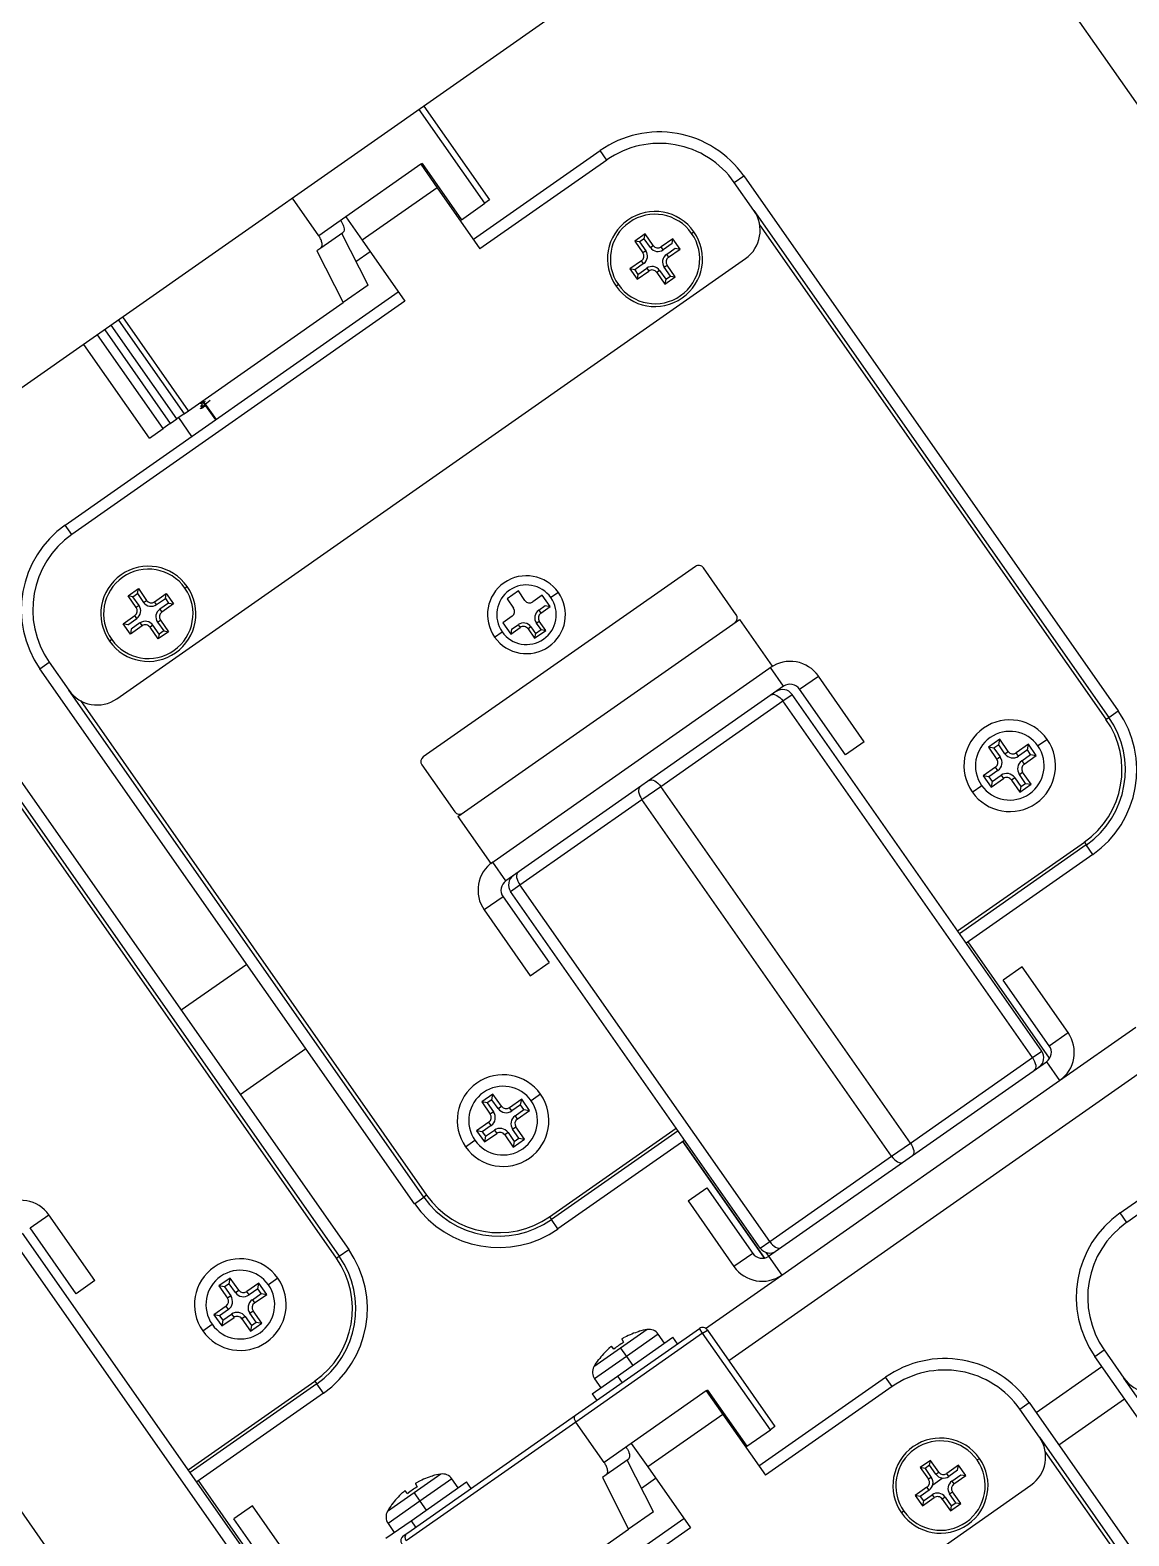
# Model space of a CAD drawing. Header units: millimetres. Extents: x 152904052 to 153933663, y 538271515 to 539240469.
# Drawn here: x 153334063 to 153334158.9, y 538933647.1 to 538933778.6 of the extents above; entities that cross this region are included whole.
import ezdxf

# ---------------------------------------------------------------- set-up
doc = ezdxf.new("R2010")
doc.units = ezdxf.units.MM
doc.layers.add('POWR', color=5, linetype='Continuous')

msp = doc.modelspace()

# ---------------------------------------------------------------- linework, layer by layer
at = {"layer": 'POWR', "color": 7}
for p, q in [((153334308.92, 538933558.87), (153334122.28, 538933825.42)), ((153334139.2, 538933801.26), (153333827.47, 538933582.98)), ((153334097.32, 538933771.93), (153334103.06, 538933763.74)), ((153334102.65, 538933763.45), (153334096.91, 538933771.64)), ((153334101.65, 538933760.31), (153334112.71, 538933768.05)), ((153334113.28, 538933767.23), (153334112.71, 538933768.05)), ((153334097.06, 538933766.86), (153334090.51, 538933762.27)), ((153334097.16, 538933766.93), (153334097.06, 538933766.86)), ((153334097.06, 538933766.86), (153334098.49, 538933764.81)), ((153334097.16, 538933766.93), (153334100.6, 538933762.02)), ((153334097.33, 538933766.69), (153334097.23, 538933766.62)), ((153334097.39, 538933766.6), (153334097.33, 538933766.48)), ((153334113.28, 538933767.23), (153334102.22, 538933759.49)), ((153334124.42, 538933765.27), (153334125.24, 538933765.84)), ((153334126.14, 538933762.81), (153334124.42, 538933765.27)), ((153334125.24, 538933765.84), (153334157.93, 538933719.15)), ((153334088.15, 538933760.62), (153334085.85, 538933763.9)), ((153334098.49, 538933764.81), (153334091.94, 538933760.23)), ((153334098.49, 538933764.81), (153334102.22, 538933759.49)), ((153334100.6, 538933762.02), (153334102.65, 538933763.45)), ((153334103.06, 538933763.74), (153334102.65, 538933763.45)), ((153334126.14, 538933762.81), (153334157.11, 538933718.58)), ((153334090.51, 538933762.27), (153334088.15, 538933760.62)), ((153334090.51, 538933762.27), (153334091.94, 538933760.23)), ((153334100.6, 538933762.02), (153334100.5, 538933761.95)), ((153334156.87, 538933718.41), (153334126.65, 538933761.57)), ((153334090.24, 538933760.87), (153334088.33, 538933759.53)), ((153334092.45, 538933756.31), (153334090.16, 538933760.81)), ((153334091.94, 538933760.23), (153334095.67, 538933754.9)), ((153334116.63, 538933760.79), (153334115.73, 538933760.16)), ((153334115.73, 538933760.16), (153334116.45, 538933759.14)), ((153334116.16, 538933760.08), (153334115.73, 538933760.16)), ((153334116.56, 538933760.36), (153334116.16, 538933760.08)), ((153334116.16, 538933760.08), (153334116.7, 538933759.31)), ((153334116.56, 538933760.36), (153334116.63, 538933760.79)), ((153334117.1, 538933759.59), (153334116.56, 538933760.36)), ((153334117.35, 538933759.77), (153334116.63, 538933760.79)), ((153334119.07, 538933760.36), (153334118.04, 538933759.64)), ((153334118.99, 538933759.93), (153334118.22, 538933759.39)), ((153334118.99, 538933759.93), (153334119.07, 538933760.36)), ((153334119.7, 538933759.46), (153334119.07, 538933760.36)), ((153334120.69, 538933760.83), (153334120.9, 538933760.97)), ((153334070.52, 538933720.2), (153334125.4, 538933758.63)), ((153334088.33, 538933759.53), (153334087.99, 538933759.29)), ((153334087.99, 538933759.29), (153334090.28, 538933754.79)), ((153334091.39, 538933758.38), (153334092.63, 538933759.24)), ((153334116.7, 538933759.31), (153334116.45, 538933759.14)), ((153334117.1, 538933759.59), (153334117.35, 538933759.77)), ((153334118.22, 538933759.39), (153334118.04, 538933759.64)), ((153334118.5, 538933758.99), (153334119.27, 538933759.54)), ((153334118.5, 538933758.99), (153334118.67, 538933758.74)), ((153334118.67, 538933758.74), (153334119.7, 538933759.46)), ((153334119.27, 538933759.54), (153334119.7, 538933759.46)), ((153334116.32, 538933758.44), (153334115.3, 538933757.72)), ((153334115.3, 538933757.72), (153334115.93, 538933756.82)), ((153334115.73, 538933757.65), (153334115.3, 538933757.72)), ((153334116.5, 538933758.19), (153334115.73, 538933757.65)), ((153334115.73, 538933757.65), (153334116.01, 538933757.25)), ((153334115.93, 538933756.82), (153334116.95, 538933757.54)), ((153334116.01, 538933757.25), (153334115.93, 538933756.82)), ((153334116.01, 538933757.25), (153334116.78, 538933757.79)), ((153334116.5, 538933758.19), (153334116.32, 538933758.44)), ((153334116.78, 538933757.79), (153334116.95, 538933757.54)), ((153334117.9, 538933757.59), (153334117.65, 538933757.42)), ((153334117.65, 538933757.42), (153334118.37, 538933756.39)), ((153334117.9, 538933757.59), (153334118.44, 538933756.82)), ((153334118.3, 538933757.87), (153334118.55, 538933758.05)), ((153334118.84, 538933757.1), (153334118.3, 538933757.87)), ((153334119.27, 538933757.02), (153334118.55, 538933758.05)), ((153334092.45, 538933756.31), (153334090.28, 538933754.79)), ((153334114.3, 538933756.35), (153334114.1, 538933756.21)), ((153334118.37, 538933756.39), (153334119.27, 538933757.02)), ((153334118.44, 538933756.82), (153334118.37, 538933756.39)), ((153334118.44, 538933756.82), (153334118.84, 538933757.1)), ((153334118.84, 538933757.1), (153334119.27, 538933757.02)), ((153334066.01, 538933735.36), (153334095.09, 538933755.72)), ((153334095.67, 538933754.9), (153334066.59, 538933734.54)), ((153334076.78, 538933745.34), (153334090.28, 538933754.79)), ((153334076.78, 538933745.34), (153334071.04, 538933753.53)), ((153334074.57, 538933743.79), (153334068.83, 538933751.98)), ((153334069.46, 538933752.42), (153334075.19, 538933744.23)), ((153334069.46, 538933752.42), (153334075.19, 538933744.23)), ((153334075.77, 538933744.63), (153334070.03, 538933752.82)), ((153334070.66, 538933753.26), (153334076.39, 538933745.07)), ((153334070.66, 538933753.26), (153334076.39, 538933745.07)), ((153334073.37, 538933742.95), (153334067.63, 538933751.14)), ((153334077.73, 538933746), (153334077.92, 538933746)), ((153334077.97, 538933746.17), (153334079.12, 538933744.54)), ((153334078.02, 538933745.59), (153334078.24, 538933745.79)), ((153334078.04, 538933746.22), (153334079.19, 538933744.58)), ((153334075.19, 538933744.23), (153334074.57, 538933743.79)), ((153334075.19, 538933744.23), (153334075.77, 538933744.63)), ((153334075.19, 538933744.23), (153334075.19, 538933744.23)), ((153334076.39, 538933745.07), (153334075.77, 538933744.63)), ((153334077.07, 538933743.1), (153334075.93, 538933744.74)), ((153334076.39, 538933745.07), (153334076.78, 538933745.34)), ((153334076.39, 538933745.07), (153334076.39, 538933745.07)), ((153334073.37, 538933742.95), (153334074.57, 538933743.79)), ((153334066.59, 538933734.54), (153334066.01, 538933735.36)), ((153334121.03, 538933731.76), (153334097.27, 538933715.13)), ((153334124.59, 538933727.54), (153334121.72, 538933731.64)), ((153334071.5, 538933729.19), (153334072.4, 538933729.82)), ((153334072.32, 538933729.39), (153334072.4, 538933729.82)), ((153334072.4, 538933729.82), (153334073.11, 538933728.79)), ((153334076.46, 538933729.86), (153334076.66, 538933730)), ((153334105.57, 538933729.61), (153334104.58, 538933728.92)), ((153334106.14, 538933728.79), (153334105.57, 538933729.61)), ((153334071.92, 538933729.11), (153334071.5, 538933729.19)), ((153334072.21, 538933728.16), (153334071.5, 538933729.19)), ((153334071.92, 538933729.11), (153334072.32, 538933729.39)), ((153334072.46, 538933728.34), (153334071.92, 538933729.11)), ((153334072.46, 538933728.34), (153334072.21, 538933728.16)), ((153334072.32, 538933729.39), (153334072.86, 538933728.62)), ((153334072.86, 538933728.62), (153334073.11, 538933728.79)), ((153334073.81, 538933728.67), (153334074.83, 538933729.39)), ((153334073.99, 538933728.42), (153334073.81, 538933728.67)), ((153334073.99, 538933728.42), (153334074.76, 538933728.96)), ((153334075.04, 538933728.56), (153334074.26, 538933728.02)), ((153334075.46, 538933728.49), (153334074.44, 538933727.77)), ((153334074.76, 538933728.96), (153334074.83, 538933729.39)), ((153334074.76, 538933728.96), (153334075.04, 538933728.56)), ((153334074.83, 538933729.39), (153334075.46, 538933728.49)), ((153334075.04, 538933728.56), (153334075.46, 538933728.49)), ((153334104.58, 538933728.92), (153334105.16, 538933728.1)), ((153334107.66, 538933729.24), (153334106.84, 538933728.66)), ((153334107.35, 538933727.93), (153334107.92, 538933728.33)), ((153334108.34, 538933728.25), (153334107.66, 538933729.24)), ((153334107.92, 538933728.33), (153334108.34, 538933728.25)), ((153334109.07, 538933729.49), (153334108.41, 538933729.03)), ((153334071.07, 538933726.75), (153334072.09, 538933727.47)), ((153334071.49, 538933726.67), (153334072.27, 538933727.22)), ((153334072.27, 538933727.22), (153334072.09, 538933727.47)), ((153334074.07, 538933726.9), (153334074.32, 538933727.07)), ((153334074.26, 538933728.02), (153334074.44, 538933727.77)), ((153334074.32, 538933727.07), (153334075.03, 538933726.05)), ((153334100.3, 538933709.93), (153334124.88, 538933727.13)), ((153334105.04, 538933727.4), (153334104.22, 538933726.83)), ((153334107.15, 538933726.81), (153334107.4, 538933726.98)), ((153334107.35, 538933727.93), (153334107.53, 538933727.68)), ((153334107.98, 538933726.16), (153334107.4, 538933726.98)), ((153334107.53, 538933727.68), (153334108.34, 538933728.25)), ((153334124.88, 538933727.13), (153334127.74, 538933723.04)), ((153334071.7, 538933725.85), (153334071.07, 538933726.75)), ((153334071.49, 538933726.67), (153334071.07, 538933726.75)), ((153334072.72, 538933726.57), (153334071.7, 538933725.85)), ((153334071.77, 538933726.28), (153334071.7, 538933725.85)), ((153334072.54, 538933726.82), (153334071.77, 538933726.28)), ((153334072.54, 538933726.82), (153334072.72, 538933726.57)), ((153334073.67, 538933726.62), (153334073.42, 538933726.44)), ((153334074.13, 538933725.42), (153334073.42, 538933726.44)), ((153334074.21, 538933725.85), (153334073.67, 538933726.62)), ((153334074.07, 538933726.9), (153334074.61, 538933726.13)), ((153334075.03, 538933726.05), (153334074.13, 538933725.42)), ((153334074.21, 538933725.85), (153334074.13, 538933725.42)), ((153334074.61, 538933726.13), (153334074.21, 538933725.85)), ((153334074.61, 538933726.13), (153334075.03, 538933726.05)), ((153334103.5, 538933725.59), (153334104.15, 538933726.05)), ((153334104.22, 538933726.83), (153334104.9, 538933725.85)), ((153334104.9, 538933725.85), (153334105.72, 538933726.42)), ((153334104.98, 538933726.27), (153334104.9, 538933725.85)), ((153334104.98, 538933726.27), (153334105.55, 538933726.67)), ((153334105.55, 538933726.67), (153334105.72, 538933726.42)), ((153334106.67, 538933726.47), (153334106.42, 538933726.3)), ((153334106.42, 538933726.3), (153334106.99, 538933725.48)), ((153334106.67, 538933726.47), (153334107.07, 538933725.9)), ((153334106.99, 538933725.48), (153334107.98, 538933726.16)), ((153334107.07, 538933725.9), (153334106.99, 538933725.48)), ((153334107.07, 538933725.9), (153334107.55, 538933726.24)), ((153334107.55, 538933726.24), (153334107.15, 538933726.81)), ((153334107.55, 538933726.24), (153334107.98, 538933726.16)), ((153334070.07, 538933725.38), (153334069.87, 538933725.24)), ((153334063.8, 538933722.82), (153334064.62, 538933723.4)), ((153334064.62, 538933723.4), (153334066.34, 538933720.94)), ((153334103.17, 538933705.83), (153334127.74, 538933723.04)), ((153334096.5, 538933676.13), (153334063.8, 538933722.82)), ((153334128.73, 538933721.29), (153334127.58, 538933722.92)), ((153334130.12, 538933721.04), (153334131.76, 538933722.19)), ((153334135.77, 538933716.45), (153334131.76, 538933722.19)), ((153334097.32, 538933676.71), (153334066.34, 538933720.94)), ((153334128.73, 538933721.29), (153334104.48, 538933704.31)), ((153334128.65, 538933720.01), (153334129.47, 538933720.58)), ((153334151.26, 538933689.45), (153334129.47, 538933720.58)), ((153334134.14, 538933715.31), (153334130.12, 538933721.04)), ((153334067.34, 538933720.04), (153334097.56, 538933676.88)), ((153334118, 538933712.55), (153334128.65, 538933720.01)), ((153334150.44, 538933688.88), (153334128.65, 538933720.01)), ((153334157.11, 538933718.58), (153334157.93, 538933719.15)), ((153334058.07, 538933718.81), (153334090.76, 538933672.12)), ((153334156.87, 538933718.41), (153334157.11, 538933718.58)), ((153334147.59, 538933716.67), (153334146.6, 538933715.98)), ((153334147.5, 538933716.18), (153334147.59, 538933716.67)), ((153334148.33, 538933715.6), (153334147.59, 538933716.67)), ((153334151.75, 538933716.65), (153334150.93, 538933716.08)), ((153334058.97, 538933715.78), (153334089.94, 538933671.54)), ((153334135.77, 538933716.45), (153334134.14, 538933715.31)), ((153334146.6, 538933715.98), (153334147.35, 538933714.91)), ((153334147.09, 538933715.89), (153334146.6, 538933715.98)), ((153334147.5, 538933716.18), (153334147.09, 538933715.89)), ((153334147.09, 538933715.89), (153334147.64, 538933715.12)), ((153334148.05, 538933715.4), (153334147.5, 538933716.18)), ((153334148.05, 538933715.4), (153334148.33, 538933715.6)), ((153334150.09, 538933716.23), (153334149.03, 538933715.48)), ((153334149.23, 538933715.19), (153334149.03, 538933715.48)), ((153334150.01, 538933715.74), (153334149.23, 538933715.19)), ((153334149.52, 538933714.78), (153334150.29, 538933715.33)), ((153334149.72, 538933714.5), (153334150.78, 538933715.24)), ((153334150.01, 538933715.74), (153334150.09, 538933716.23)), ((153334150.29, 538933715.33), (153334150.01, 538933715.74)), ((153334150.78, 538933715.24), (153334150.09, 538933716.23)), ((153334150.29, 538933715.33), (153334150.78, 538933715.24)), ((153334089.7, 538933671.37), (153334059.48, 538933714.54)), ((153334097.15, 538933714.43), (153334100.02, 538933710.34)), ((153334147.23, 538933714.22), (153334146.16, 538933713.47)), ((153334147.43, 538933713.93), (153334146.65, 538933713.39)), ((153334147.43, 538933713.93), (153334147.23, 538933714.22)), ((153334147.64, 538933715.12), (153334147.35, 538933714.91)), ((153334149.52, 538933714.78), (153334149.72, 538933714.5)), ((153334116.36, 538933711.4), (153334118, 538933712.55)), ((153334139.79, 538933681.42), (153334118, 538933712.55)), ((153334145.2, 538933712.06), (153334146.02, 538933712.64)), ((153334146.16, 538933713.47), (153334146.85, 538933712.49)), ((153334146.65, 538933713.39), (153334146.16, 538933713.47)), ((153334146.65, 538933713.39), (153334146.94, 538933712.98)), ((153334146.85, 538933712.49), (153334147.92, 538933713.23)), ((153334146.94, 538933712.98), (153334146.85, 538933712.49)), ((153334146.94, 538933712.98), (153334147.71, 538933713.52)), ((153334147.71, 538933713.52), (153334147.92, 538933713.23)), ((153334148.9, 538933713.31), (153334148.61, 538933713.11)), ((153334148.61, 538933713.11), (153334149.36, 538933712.05)), ((153334148.9, 538933713.31), (153334149.44, 538933712.54)), ((153334149.31, 538933713.6), (153334149.59, 538933713.8)), ((153334149.85, 538933712.82), (153334149.31, 538933713.6)), ((153334149.36, 538933712.05), (153334150.34, 538933712.74)), ((153334149.44, 538933712.54), (153334149.36, 538933712.05)), ((153334149.44, 538933712.54), (153334149.85, 538933712.82)), ((153334150.34, 538933712.74), (153334149.59, 538933713.8)), ((153334149.85, 538933712.82), (153334150.34, 538933712.74)), ((153334105.71, 538933703.95), (153334116.36, 538933711.4)), ((153334138.15, 538933680.28), (153334116.36, 538933711.4)), ((153334100.3, 538933709.93), (153334103.17, 538933705.83)), ((153334143.92, 538933699.94), (153334154.98, 538933707.68)), ((153334155.15, 538933707.44), (153334144.09, 538933699.69)), ((153334154.98, 538933707.68), (153334155.15, 538933707.44)), ((153334155.72, 538933706.62), (153334155.15, 538933707.44)), ((153334155.72, 538933706.62), (153334144.67, 538933698.87)), ((153334104.48, 538933704.31), (153334103.33, 538933705.95)), ((153334104.89, 538933703.37), (153334105.71, 538933703.95)), ((153334126.69, 538933672.25), (153334104.89, 538933703.37)), ((153334127.51, 538933672.82), (153334105.71, 538933703.95)), ((153334104.24, 538933702.91), (153334102.6, 538933701.77)), ((153334104.24, 538933702.91), (153334108.25, 538933697.18)), ((153334102.6, 538933701.77), (153334106.61, 538933696.03)), ((153334151.95, 538933688.82), (153334144.83, 538933698.99)), ((153334081.87, 538933697.02), (153334076.14, 538933693.01)), ((153334106.61, 538933696.03), (153334108.25, 538933697.18)), ((153334149.54, 538933696.79), (153334147.9, 538933695.65)), ((153334153.56, 538933691.06), (153334149.54, 538933696.79)), ((153334151.92, 538933689.91), (153334147.9, 538933695.65)), ((153334158.1, 538933675.32), (153334187.18, 538933695.68)), ((153334187.76, 538933694.86), (153334158.68, 538933674.5)), ((153334152.82, 538933686.88), (153334159.48, 538933691.54)), ((153334151.92, 538933689.91), (153334153.56, 538933691.06)), ((153334087.03, 538933689.65), (153334081.3, 538933685.63)), ((153334139.79, 538933681.42), (153334150.44, 538933688.88)), ((153334150.44, 538933688.88), (153334151.26, 538933689.45)), ((153334123.93, 538933662.44), (153334161.42, 538933688.69)), ((153334127.42, 538933671.54), (153334151.67, 538933688.52)), ((153334151.22, 538933688.2), (153334151.2, 538933688.23)), ((153334151.67, 538933688.52), (153334152.82, 538933686.88)), ((153334128.57, 538933669.9), (153334152.82, 538933686.88)), ((153334103.35, 538933685.69), (153334102.37, 538933685.01)), ((153334102.37, 538933685.01), (153334103.12, 538933683.94)), ((153334102.86, 538933684.92), (153334102.37, 538933685.01)), ((153334103.27, 538933685.2), (153334102.86, 538933684.92)), ((153334102.86, 538933684.92), (153334103.4, 538933684.14)), ((153334103.27, 538933685.2), (153334103.35, 538933685.69)), ((153334103.81, 538933684.43), (153334103.27, 538933685.2)), ((153334104.1, 538933684.63), (153334103.35, 538933685.69)), ((153334105.86, 538933685.25), (153334104.8, 538933684.51)), ((153334105.77, 538933684.76), (153334105.86, 538933685.25)), ((153334106.55, 538933684.27), (153334105.86, 538933685.25)), ((153334107.51, 538933685.68), (153334106.7, 538933685.1)), ((153334103.4, 538933684.14), (153334103.12, 538933683.94)), ((153334103.81, 538933684.43), (153334104.1, 538933684.63)), ((153334105, 538933684.22), (153334104.8, 538933684.51)), ((153334105.77, 538933684.76), (153334105, 538933684.22)), ((153334105.28, 538933683.81), (153334106.06, 538933684.36)), ((153334105.28, 538933683.81), (153334105.48, 538933683.52)), ((153334105.48, 538933683.52), (153334106.55, 538933684.27)), ((153334106.06, 538933684.36), (153334105.77, 538933684.76)), ((153334106.06, 538933684.36), (153334106.55, 538933684.27)), ((153334102.99, 538933683.24), (153334101.93, 538933682.5)), ((153334101.93, 538933682.5), (153334102.62, 538933681.52)), ((153334102.42, 538933682.41), (153334101.93, 538933682.5)), ((153334103.19, 538933682.96), (153334102.42, 538933682.41)), ((153334102.42, 538933682.41), (153334102.7, 538933682.01)), ((153334102.7, 538933682.01), (153334103.48, 538933682.55)), ((153334103.19, 538933682.96), (153334102.99, 538933683.24)), ((153334103.48, 538933682.55), (153334103.68, 538933682.26)), ((153334104.67, 538933682.34), (153334104.38, 538933682.14)), ((153334104.67, 538933682.34), (153334105.21, 538933681.56)), ((153334105.07, 538933682.63), (153334105.36, 538933682.83)), ((153334105.62, 538933681.85), (153334105.07, 538933682.63)), ((153334106.11, 538933681.76), (153334105.36, 538933682.83)), ((153334108.29, 538933674.99), (153334119.35, 538933682.73)), ((153334119.52, 538933682.49), (153334108.46, 538933674.74)), ((153334100.96, 538933681.09), (153334101.78, 538933681.66)), ((153334102.62, 538933681.52), (153334103.68, 538933682.26)), ((153334102.7, 538933682.01), (153334102.62, 538933681.52)), ((153334104.38, 538933682.14), (153334105.12, 538933681.07)), ((153334105.12, 538933681.07), (153334106.11, 538933681.76)), ((153334105.21, 538933681.56), (153334105.12, 538933681.07)), ((153334105.21, 538933681.56), (153334105.62, 538933681.85)), ((153334105.62, 538933681.85), (153334106.11, 538933681.76)), ((153334120.09, 538933681.67), (153334109.03, 538933673.92)), ((153334119.93, 538933681.55), (153334127.05, 538933671.38)), ((153334127.05, 538933671.38), (153334119.93, 538933681.55)), ((153334138.15, 538933680.28), (153334139.79, 538933681.42)), ((153334127.51, 538933672.82), (153334138.15, 538933680.28)), ((153334120.38, 538933676.37), (153334122.02, 538933677.52)), ((153334122.02, 538933677.52), (153334126.03, 538933671.79)), ((153334096.5, 538933676.13), (153334097.32, 538933676.71)), ((153334097.56, 538933676.88), (153334097.32, 538933676.71)), ((153334120.38, 538933676.37), (153334124.39, 538933670.64)), ((153334062.95, 538933674.01), (153334064.59, 538933675.15)), ((153334068.6, 538933669.42), (153334064.59, 538933675.15)), ((153334108.29, 538933674.99), (153334108.46, 538933674.74)), ((153334109.03, 538933673.92), (153334108.46, 538933674.74)), ((153334158.68, 538933674.5), (153334158.1, 538933675.32)), ((153334084.09, 538933642.42), (153334062.3, 538933673.55)), ((153334066.97, 538933668.27), (153334062.95, 538933674.01)), ((153334083.27, 538933641.85), (153334061.48, 538933672.97)), ((153334089.94, 538933671.54), (153334090.76, 538933672.12)), ((153334126.03, 538933671.79), (153334124.39, 538933670.64)), ((153334126.69, 538933672.25), (153334127.51, 538933672.82)), ((153334127.43, 538933671.55), (153334127.21, 538933671.86)), ((153334089.7, 538933671.37), (153334089.94, 538933671.54)), ((153334127.42, 538933671.54), (153334128.57, 538933669.9)), ((153334068.6, 538933669.42), (153334066.97, 538933668.27)), ((153334080.42, 538933669.63), (153334079.43, 538933668.95)), ((153334080.33, 538933669.14), (153334079.92, 538933668.86)), ((153334080.33, 538933669.14), (153334080.42, 538933669.63)), ((153334080.87, 538933668.37), (153334080.33, 538933669.14)), ((153334081.16, 538933668.57), (153334080.42, 538933669.63)), ((153334082.92, 538933669.19), (153334081.86, 538933668.45)), ((153334082.84, 538933668.7), (153334082.92, 538933669.19)), ((153334083.61, 538933668.21), (153334082.92, 538933669.19)), ((153334084.58, 538933669.62), (153334083.76, 538933669.04)), ((153334121.92, 538933665.24), (153334128.57, 538933669.9)), ((153334079.43, 538933668.95), (153334080.18, 538933667.88)), ((153334079.92, 538933668.86), (153334079.43, 538933668.95)), ((153334079.92, 538933668.86), (153334080.47, 538933668.08)), ((153334080.47, 538933668.08), (153334080.18, 538933667.88)), ((153334080.87, 538933668.37), (153334081.16, 538933668.57)), ((153334082.06, 538933668.16), (153334081.86, 538933668.45)), ((153334082.84, 538933668.7), (153334082.06, 538933668.16)), ((153334082.35, 538933667.75), (153334083.12, 538933668.3)), ((153334082.55, 538933667.46), (153334083.61, 538933668.21)), ((153334083.12, 538933668.3), (153334082.84, 538933668.7)), ((153334083.12, 538933668.3), (153334083.61, 538933668.21)), ((153334080.06, 538933667.18), (153334078.99, 538933666.44)), ((153334080.26, 538933666.9), (153334079.48, 538933666.35)), ((153334080.26, 538933666.9), (153334080.06, 538933667.18)), ((153334082.14, 538933666.57), (153334082.42, 538933666.77)), ((153334082.68, 538933665.79), (153334082.14, 538933666.57)), ((153334082.35, 538933667.75), (153334082.55, 538933667.46)), ((153334083.17, 538933665.7), (153334082.42, 538933666.77)), ((153334072.62, 538933634.39), (153334050.83, 538933665.52)), ((153334078.03, 538933665.03), (153334078.84, 538933665.6)), ((153334078.99, 538933666.44), (153334079.68, 538933665.46)), ((153334079.48, 538933666.35), (153334078.99, 538933666.44)), ((153334079.48, 538933666.35), (153334079.77, 538933665.95)), ((153334079.68, 538933665.46), (153334080.75, 538933666.2)), ((153334079.77, 538933665.95), (153334079.68, 538933665.46)), ((153334079.77, 538933665.95), (153334080.54, 538933666.49)), ((153334080.54, 538933666.49), (153334080.75, 538933666.2)), ((153334081.73, 538933666.28), (153334081.44, 538933666.08)), ((153334081.44, 538933666.08), (153334082.19, 538933665.01)), ((153334081.73, 538933666.28), (153334082.27, 538933665.5)), ((153334082.19, 538933665.01), (153334083.17, 538933665.7)), ((153334082.27, 538933665.5), (153334082.19, 538933665.01)), ((153334082.27, 538933665.5), (153334082.68, 538933665.79)), ((153334082.68, 538933665.79), (153334083.17, 538933665.7)), ((153334110.56, 538933657.66), (153334121.37, 538933665.23)), ((153334121.66, 538933664.82), (153334121.37, 538933665.23)), ((153334121.66, 538933664.82), (153334110.6, 538933657.07)), ((153334114.22, 538933661.07), (153334119.07, 538933664.47)), ((153334116.81, 538933665.14), (153334114.49, 538933663.52)), ((153334114.6, 538933664.3), (153334114.76, 538933664.03)), ((153334117.79, 538933664.73), (153334115, 538933662.78)), ((153334116.1, 538933664.99), (153334116.11, 538933664.97)), ((153334118.33, 538933663.95), (153334117.79, 538933664.73)), ((153334119.47, 538933663.9), (153334119.07, 538933664.47)), ((153334121.66, 538933664.82), (153334122.07, 538933665.1)), ((153334127.57, 538933656.38), (153334121.66, 538933664.82)), ((153334122.07, 538933665.1), (153334127.97, 538933656.67)), ((153334114.49, 538933663.52), (153334112.16, 538933661.89)), ((153334115, 538933662.78), (153334112.22, 538933660.83)), ((153334113.92, 538933663.43), (153334113.71, 538933663.68)), ((153334114.49, 538933663.52), (153334115, 538933662.78)), ((153334115, 538933662.78), (153334115.55, 538933662)), ((153334155.89, 538933662.79), (153334156.71, 538933663.36)), ((153334188.59, 538933616.1), (153334155.89, 538933662.79)), ((153334156.71, 538933663.36), (153334158.43, 538933660.9)), ((153334112.56, 538933662.49), (153334112.55, 538933662.5)), ((153334150.76, 538933657.91), (153334156.5, 538933661.93)), ((153334076.75, 538933652.9), (153334087.81, 538933660.65)), ((153334087.98, 538933660.4), (153334076.92, 538933652.66)), ((153334087.81, 538933660.65), (153334087.98, 538933660.4)), ((153334088.55, 538933659.58), (153334087.98, 538933660.4)), ((153334112.02, 538933659.54), (153334114.22, 538933661.07)), ((153334112.22, 538933660.83), (153334112.76, 538933660.05)), ((153334114.22, 538933661.07), (153334114.62, 538933660.5)), ((153334126.57, 538933653.24), (153334137.63, 538933660.98)), ((153334138.2, 538933660.16), (153334127.14, 538933652.42)), ((153334138.2, 538933660.16), (153334137.63, 538933660.98)), ((153334189.41, 538933616.67), (153334158.43, 538933660.9)), ((153334088.55, 538933659.58), (153334077.49, 538933651.84)), ((153334112.02, 538933659.54), (153334112.43, 538933658.96)), ((153334121.98, 538933659.79), (153334115.42, 538933655.2)), ((153334122.08, 538933659.86), (153334121.98, 538933659.79)), ((153334121.98, 538933659.79), (153334123.41, 538933657.74)), ((153334122.08, 538933659.86), (153334125.52, 538933654.95)), ((153334122.25, 538933659.62), (153334122.15, 538933659.55)), ((153334122.31, 538933659.53), (153334122.25, 538933659.41)), ((153334149.34, 538933658.2), (153334150.16, 538933658.77)), ((153334150.16, 538933658.77), (153334182.85, 538933612.08)), ((153334152.74, 538933655.09), (153334158.47, 538933659.1)), ((153334095.91, 538933647.4), (153334110.56, 538933657.66)), ((153334123.41, 538933657.74), (153334116.86, 538933653.16)), ((153334123.41, 538933657.74), (153334127.14, 538933652.42)), ((153334151.06, 538933655.74), (153334149.34, 538933658.2)), ((153334110.6, 538933657.07), (153334095.79, 538933646.71)), ((153334113.07, 538933653.55), (153334110.6, 538933657.07)), ((153334125.52, 538933654.95), (153334127.57, 538933656.38)), ((153334127.97, 538933656.67), (153334127.57, 538933656.38)), ((153334115.42, 538933655.2), (153334113.07, 538933653.55)), ((153334115.42, 538933655.2), (153334116.86, 538933653.16)), ((153334125.52, 538933654.95), (153334125.42, 538933654.88)), ((153334151.06, 538933655.74), (153334182.03, 538933611.51)), ((153334115.16, 538933653.8), (153334113.24, 538933652.46)), ((153334117.37, 538933649.24), (153334115.08, 538933653.74)), ((153334141.55, 538933653.72), (153334140.65, 538933653.09)), ((153334141.47, 538933653.29), (153334141.55, 538933653.72)), ((153334142.27, 538933652.7), (153334141.55, 538933653.72)), ((153334145.61, 538933653.76), (153334145.82, 538933653.9)), ((153334181.79, 538933611.34), (153334151.57, 538933654.5)), ((153334098.79, 538933652.53), (153334096.47, 538933650.9)), ((153334099.77, 538933652.11), (153334096.98, 538933650.16)), ((153334098.08, 538933652.37), (153334098.09, 538933652.35)), ((153334100.31, 538933651.34), (153334099.77, 538933652.11)), ((153334113.24, 538933652.46), (153334112.91, 538933652.22)), ((153334112.91, 538933652.22), (153334115.2, 538933647.72)), ((153334116.31, 538933651.31), (153334117.55, 538933652.17)), ((153334116.86, 538933653.16), (153334120.59, 538933647.83)), ((153334140.65, 538933653.09), (153334141.37, 538933652.07)), ((153334141.08, 538933653.01), (153334140.65, 538933653.09)), ((153334141.47, 538933653.29), (153334141.08, 538933653.01)), ((153334141.08, 538933653.01), (153334141.62, 538933652.24)), ((153334141.62, 538933652.24), (153334141.37, 538933652.07)), ((153334142.02, 538933652.52), (153334141.47, 538933653.29)), ((153334141.74, 538933651.6), (153334142.58, 538933652.18)), ((153334142.02, 538933652.52), (153334142.27, 538933652.7)), ((153334143.99, 538933653.29), (153334142.96, 538933652.57)), ((153334143.14, 538933652.32), (153334142.96, 538933652.57)), ((153334143.91, 538933652.86), (153334143.14, 538933652.32)), ((153334143.42, 538933651.92), (153334144.19, 538933652.47)), ((153334143.59, 538933651.67), (153334144.62, 538933652.39)), ((153334143.91, 538933652.86), (153334143.99, 538933653.29)), ((153334143.96, 538933653.15), (153334144.04, 538933653.21)), ((153334144.62, 538933652.39), (153334143.99, 538933653.29)), ((153334144.19, 538933652.47), (153334144.62, 538933652.39)), ((153334084.78, 538933641.79), (153334077.66, 538933651.96)), ((153334096.47, 538933650.9), (153334094.14, 538933649.27)), ((153334095.44, 538933613.13), (153334150.32, 538933651.56)), ((153334095.89, 538933650.82), (153334095.69, 538933651.06)), ((153334096.2, 538933648.45), (153334101.05, 538933651.85)), ((153334096.47, 538933650.9), (153334096.98, 538933650.16)), ((153334096.58, 538933651.68), (153334096.74, 538933651.41)), ((153334101.45, 538933651.28), (153334101.05, 538933651.85)), ((153334141.24, 538933651.37), (153334140.22, 538933650.65)), ((153334141.42, 538933651.12), (153334140.65, 538933650.58)), ((153334141.42, 538933651.12), (153334141.24, 538933651.37)), ((153334143.22, 538933650.8), (153334143.47, 538933650.98)), ((153334143.76, 538933650.03), (153334143.22, 538933650.8)), ((153334143.42, 538933651.92), (153334143.59, 538933651.67)), ((153334144.19, 538933649.95), (153334143.47, 538933650.98)), ((153334082.37, 538933649.76), (153334080.73, 538933648.61)), ((153334086.38, 538933644.03), (153334082.37, 538933649.76)), ((153334096.98, 538933650.16), (153334094.2, 538933648.21)), ((153334094.54, 538933649.87), (153334094.53, 538933649.88)), ((153334096.98, 538933650.16), (153334097.53, 538933649.39)), ((153334140.22, 538933650.65), (153334140.85, 538933649.75)), ((153334140.65, 538933650.58), (153334140.22, 538933650.65)), ((153334140.65, 538933650.58), (153334140.93, 538933650.18)), ((153334140.85, 538933649.75), (153334141.87, 538933650.47)), ((153334140.93, 538933650.18), (153334140.85, 538933649.75)), ((153334140.93, 538933650.18), (153334141.7, 538933650.72)), ((153334141.7, 538933650.72), (153334141.87, 538933650.47)), ((153334142.82, 538933650.52), (153334142.57, 538933650.35)), ((153334142.57, 538933650.35), (153334143.29, 538933649.32)), ((153334142.82, 538933650.52), (153334143.36, 538933649.75)), ((153334143.29, 538933649.32), (153334144.19, 538933649.95)), ((153334143.36, 538933649.75), (153334143.29, 538933649.32)), ((153334143.36, 538933649.75), (153334143.76, 538933650.03)), ((153334143.76, 538933650.03), (153334144.19, 538933649.95)), ((153334084.75, 538933642.88), (153334080.73, 538933648.61)), ((153334090.93, 538933628.29), (153334120.01, 538933648.65)), ((153334094, 538933646.92), (153334096.2, 538933648.45)), ((153334094.2, 538933648.21), (153334094.74, 538933647.43)), ((153334096.2, 538933648.45), (153334096.6, 538933647.88)), ((153334117.37, 538933649.24), (153334115.2, 538933647.72)), ((153334139.22, 538933649.28), (153334139.02, 538933649.14)), ((153334120.59, 538933647.83), (153334091.51, 538933627.47)), ((153334095.53, 538933647.13), (153334095.91, 538933647.4)), ((153334101.7, 538933638.27), (153334115.2, 538933647.72))]:
    msp.add_line(p, q, dxfattribs=at)
at = {"layer": 'POWR', "color": 7, "flags": 128}
for points in [[(153334127.66, 538933720.54), (153334127.75, 538933720.58), (153334127.86, 538933720.59), (153334127.99, 538933720.56), (153334128.12, 538933720.5), (153334128.26, 538933720.41), (153334128.4, 538933720.3), (153334128.53, 538933720.16), (153334128.65, 538933720.01)], [(153334117.01, 538933713.08), (153334117.11, 538933713.12), (153334117.21, 538933713.13), (153334117.34, 538933713.1), (153334117.47, 538933713.05), (153334117.61, 538933712.96), (153334117.75, 538933712.84), (153334117.88, 538933712.7), (153334118, 538933712.55)], [(153334116.2, 538933712.51), (153334116.13, 538933712.44), (153334116.08, 538933712.34), (153334116.06, 538933712.21), (153334116.07, 538933712.07), (153334116.11, 538933711.91), (153334116.17, 538933711.74), (153334116.26, 538933711.57), (153334116.36, 538933711.4)], [(153334105.55, 538933705.05), (153334105.48, 538933704.98), (153334105.43, 538933704.88), (153334105.42, 538933704.76), (153334105.42, 538933704.61), (153334105.46, 538933704.45), (153334105.52, 538933704.28), (153334105.61, 538933704.11), (153334105.71, 538933703.95)], [(153334150.44, 538933688.88), (153334150.55, 538933688.71), (153334150.63, 538933688.54), (153334150.69, 538933688.38), (153334150.73, 538933688.22), (153334150.74, 538933688.07), (153334150.72, 538933687.95), (153334150.68, 538933687.85), (153334150.61, 538933687.77)], [(153334139.79, 538933681.42), (153334139.9, 538933681.26), (153334139.98, 538933681.09), (153334140.04, 538933680.92), (153334140.08, 538933680.76), (153334140.09, 538933680.61), (153334140.07, 538933680.49), (153334140.03, 538933680.39), (153334139.96, 538933680.32)], [(153334138.15, 538933680.28), (153334138.27, 538933680.12), (153334138.41, 538933679.98), (153334138.54, 538933679.87), (153334138.68, 538933679.78), (153334138.81, 538933679.72), (153334138.94, 538933679.7), (153334139.05, 538933679.7), (153334139.14, 538933679.74)], [(153334127.51, 538933672.82), (153334127.63, 538933672.66), (153334127.76, 538933672.53), (153334127.89, 538933672.41), (153334128.03, 538933672.32), (153334128.16, 538933672.27), (153334128.29, 538933672.24), (153334128.4, 538933672.25), (153334128.49, 538933672.29)]]:
    msp.add_lwpolyline(points, dxfattribs=at)
at = {"layer": 'POWR', "color": 7}
for centre, radius, start, end in [((153334117.87, 538933760.68), 9, 35, 125), ((153334117.87, 538933760.68), 8, 35, 125), ((153334117.5, 538933758.59), 4.15, 35, 215), ((153334117.5, 538933758.59), 3.9, 35, 215), ((153334123.68, 538933761.09), 3, 305, 35), ((153334117.5, 538933758.59), 4.15, 215, 35), ((153334117.5, 538933758.59), 3.9, 215, 35), ((153334116.04, 538933758.85), 0.5, 305, 35), ((153334116.04, 538933758.85), 0.807, 305, 35), ((153334117.76, 538933760.05), 0.807, 215, 305), ((153334117.76, 538933760.05), 0.5, 215, 305), ((153334118.96, 538933758.33), 0.807, 125, 215), ((153334118.96, 538933758.33), 0.5, 125, 215), ((153334117.24, 538933757.13), 0.807, 35, 125), ((153334117.24, 538933757.13), 0.5, 35, 125), ((153334071.18, 538933727.99), 9, 125, 215), ((153334071.18, 538933727.99), 8, 125, 215), ((153334073.27, 538933727.62), 4.15, 35, 215), ((153334073.27, 538933727.62), 3.9, 35, 215), ((153334106.28, 538933727.54), 3.4, 35, 215), ((153334121.31, 538933731.35), 0.5, 35, 125), ((153334073.27, 538933727.62), 4.15, 215, 35), ((153334073.27, 538933727.62), 3.9, 215, 35), ((153334106.28, 538933727.54), 2.6, 35, 215), ((153334071.8, 538933727.88), 0.807, 305, 35), ((153334073.52, 538933729.08), 0.807, 215, 305), ((153334073.52, 538933729.08), 0.5, 215, 305), ((153334106.28, 538933727.54), 3.4, 215, 35), ((153334106.28, 538933727.54), 2.6, 215, 35), ((153334106.55, 538933729.07), 0.5, 215, 305), ((153334071.8, 538933727.88), 0.5, 305, 35), ((153334074.73, 538933727.36), 0.807, 125, 215), ((153334074.73, 538933727.36), 0.5, 125, 215), ((153334104.75, 538933727.81), 0.5, 305, 35), ((153334107.81, 538933727.27), 0.807, 125, 215), ((153334107.81, 538933727.27), 0.5, 125, 215), ((153334124.18, 538933727.26), 0.5, 305, 35), ((153334073.01, 538933726.16), 0.807, 35, 125), ((153334073.01, 538933726.16), 0.5, 35, 125), ((153334106.01, 538933726.01), 0.807, 35, 125), ((153334106.01, 538933726.01), 0.5, 35, 125), ((153334129.3, 538933720.47), 3, 35, 125), ((153334068.8, 538933722.66), 3, 215, 305), ((153334128.65, 538933720.01), 1, 35, 125), ((153334129.3, 538933720.47), 1, 35, 125), ((153334150.56, 538933713.99), 9, 305, 35), ((153334148.47, 538933714.36), 4, 35, 215), ((153334150.56, 538933713.99), 7.7, 305, 35), ((153334150.56, 538933713.99), 8, 305, 35), ((153334148.47, 538933714.36), 4, 215, 35), ((153334148.47, 538933714.36), 3, 35, 215), ((153334148.47, 538933714.36), 3, 215, 35), ((153334148.74, 538933715.89), 0.851, 215, 305), ((153334148.74, 538933715.89), 0.5, 215, 305), ((153334097.56, 538933714.72), 0.5, 125, 215), ((153334146.94, 538933714.63), 0.5, 305, 35), ((153334146.94, 538933714.63), 0.851, 305, 35), ((153334150, 538933714.09), 0.851, 125, 215), ((153334150, 538933714.09), 0.5, 125, 215), ((153334148.2, 538933712.83), 0.851, 35, 125), ((153334148.2, 538933712.83), 0.5, 35, 125), ((153334100.43, 538933710.62), 0.5, 215, 305), ((153334105.05, 538933703.49), 3, 125, 215), ((153334105.71, 538933703.95), 1, 125, 215), ((153334105.05, 538933703.49), 1, 125, 215), ((153334151.1, 538933689.34), 3, 305, 35), ((153334150.44, 538933688.88), 1, 305, 35), ((153334151.1, 538933689.34), 1, 305, 35), ((153334104.24, 538933683.38), 4, 35, 215), ((153334104.24, 538933683.38), 3, 35, 215), ((153334104.24, 538933683.38), 4, 215, 35), ((153334104.24, 538933683.38), 3, 215, 35), ((153334102.71, 538933683.65), 0.5, 305, 35), ((153334102.71, 538933683.65), 0.851, 305, 35), ((153334104.51, 538933684.92), 0.851, 215, 305), ((153334104.51, 538933684.92), 0.5, 215, 305), ((153334105.77, 538933683.11), 0.851, 125, 215), ((153334103.97, 538933681.85), 0.851, 35, 125), ((153334103.97, 538933681.85), 0.5, 35, 125), ((153334105.77, 538933683.11), 0.5, 125, 215), ((153334062.13, 538933673.43), 3, 35, 125), ((153334103.87, 538933681.3), 9, 215, 305), ((153334103.87, 538933681.3), 8, 215, 305), ((153334103.87, 538933681.3), 7.7, 215, 305), ((153334163.27, 538933667.95), 9, 125, 215), ((153334163.27, 538933667.95), 8, 125, 215), ((153334083.39, 538933666.96), 9, 305, 35), ((153334126.85, 538933672.36), 1, 215, 305), ((153334127.51, 538933672.82), 1, 215, 305), ((153334081.3, 538933667.32), 4, 35, 215), ((153334083.39, 538933666.96), 7.7, 305, 35), ((153334083.39, 538933666.96), 8, 305, 35), ((153334126.85, 538933672.36), 3, 215, 305), ((153334081.3, 538933667.32), 4, 215, 35), ((153334081.3, 538933667.32), 3, 35, 215), ((153334081.3, 538933667.32), 3, 215, 35), ((153334079.77, 538933667.59), 0.5, 305, 35), ((153334079.77, 538933667.59), 0.851, 305, 35), ((153334081.57, 538933668.86), 0.851, 215, 305), ((153334081.57, 538933668.86), 0.5, 215, 305), ((153334081.03, 538933665.79), 0.851, 35, 125), ((153334082.83, 538933667.05), 0.851, 125, 215), ((153334082.83, 538933667.05), 0.5, 125, 215), ((153334081.03, 538933665.79), 0.5, 35, 125), ((153334121.66, 538933664.82), 0.5, 35, 125), ((153334117.95, 538933658.57), 6.32, 120.3185, 129.6814), ((153334117.87, 538933658.69), 6.52, 105.6083, 117.5152), ((153334117.84, 538933658.73), 6.5, 99.1279, 105.5214), ((153334116.97, 538933664.16), 1, 35, 99.1279), ((153334117.87, 538933658.69), 6.52, 132.4848, 144.3917), ((153334142.79, 538933653.61), 9, 35, 125), ((153334113.04, 538933661.4), 1, 150.8721, 215), ((153334117.84, 538933658.73), 6.5, 144.4786, 150.8721), ((153334142.79, 538933653.61), 8, 35, 125), ((153334160.89, 538933662.62), 3, 215, 305), ((153334142.42, 538933651.52), 4.15, 35, 215), ((153334142.42, 538933651.52), 3.9, 35, 215), ((153334148.6, 538933654.02), 3, 305, 35), ((153334142.42, 538933651.52), 4.15, 215, 35), ((153334142.42, 538933651.52), 3.9, 215, 35), ((153334099.85, 538933646.07), 6.52, 105.6083, 117.5152), ((153334099.82, 538933646.11), 6.5, 99.1279, 105.5214), ((153334098.95, 538933651.54), 1, 35, 99.1279), ((153334140.96, 538933651.78), 0.5, 305, 35), ((153334140.96, 538933651.78), 0.807, 305, 35), ((153334142.68, 538933652.98), 0.807, 215, 305), ((153334142.68, 538933652.98), 0.5, 215, 305), ((153334099.84, 538933646.07), 6.52, 132.4848, 144.3917), ((153334099.93, 538933645.95), 6.32, 120.3185, 129.6814), ((153334142.16, 538933650.06), 0.807, 35, 125), ((153334143.88, 538933651.26), 0.807, 125, 215), ((153334143.88, 538933651.26), 0.5, 125, 215), ((153334099.82, 538933646.11), 6.5, 144.4786, 150.8721), ((153334142.16, 538933650.06), 0.5, 35, 125), ((153334095.02, 538933648.79), 1, 150.8721, 215), ((153334095.81, 538933646.72), 0.499, 125.07, 215.0698)]:
    msp.add_arc(centre, radius, start, end, dxfattribs=at)
for points, knots in [([(153334090.06, 538933761.96), (153334090.11, 538933761.88), (153334090.21, 538933761.72), (153334090.32, 538933761.46), (153334090.37, 538933761.21), (153334090.35, 538933760.99), (153334090.27, 538933760.9), (153334090.24, 538933760.87)], [0, 0, 0, 0, 0.174736, 0.363548, 0.559692, 0.78787, 1, 1, 1, 1]), ([(153334088.33, 538933759.53), (153334088.37, 538933759.58), (153334088.47, 538933759.69), (153334088.44, 538933760), (153334088.33, 538933760.33), (153334088.2, 538933760.53), (153334088.15, 538933760.62)], [0, 0, 0, 0, 0.273241, 0.566326, 0.792171, 1, 1, 1, 1]), ([(153334078.02, 538933745.59), (153334077.94, 538933745.56), (153334077.78, 538933745.48), (153334077.84, 538933745.57), (153334078.12, 538933745.83), (153334078.48, 538933746.12), (153334078.68, 538933746.27)], [0, 0, 0, 0, 0.240848, 0.476572, 0.721491, 1, 1, 1, 1]), ([(153334077.97, 538933745.94), (153334077.94, 538933745.87), (153334077.89, 538933745.73), (153334077.85, 538933745.6), (153334077.82, 538933745.53)], [0, 0, 0, 0, 0.499894, 1, 1, 1, 1]), ([(153334078.24, 538933746.15), (153334078.15, 538933746.1), (153334077.98, 538933746.01), (153334077.9, 538933745.99), (153334077.92, 538933746.02), (153334077.92, 538933746.03)], [0, 0, 0, 0, 0.402272, 0.802406, 1, 1, 1, 1]), ([(153334078.26, 538933745.77), (153334078.25, 538933745.76), (153334078.22, 538933745.74), (153334078.14, 538933745.68), (153334078.07, 538933745.63), (153334078.02, 538933745.59)], [0, 0, 0, 0, 0.0635948, 0.2754375, 1, 1, 1, 1]), ([(153334114.85, 538933664.47), (153334114.82, 538933664.46), (153334114.75, 538933664.42), (153334114.66, 538933664.36), (153334114.61, 538933664.32), (153334114.6, 538933664.31), (153334114.6, 538933664.3)], [0, 0, 0, 0, 0.250648, 0.499754, 0.7491, 1, 1, 1, 1]), ([(153334113.71, 538933663.68), (153334113.71, 538933663.68), (153334113.69, 538933663.68), (153334113.63, 538933663.64), (153334113.55, 538933663.58), (153334113.49, 538933663.53), (153334113.46, 538933663.5)], [0, 0, 0, 0, 0.2506482, 0.4997541, 0.7490998, 1, 1, 1, 1]), ([(153334113.46, 538933663.5), (153334113.49, 538933663.53), (153334113.55, 538933663.58), (153334113.63, 538933663.64), (153334113.69, 538933663.68), (153334113.71, 538933663.68), (153334113.71, 538933663.68)], [0, 0, 0, 0, 0.250648, 0.499754, 0.7491, 1, 1, 1, 1]), ([(153334110.6, 538933657.07), (153334110.57, 538933657.11), (153334110.52, 538933657.2), (153334110.48, 538933657.33), (153334110.46, 538933657.47), (153334110.49, 538933657.59), (153334110.53, 538933657.63), (153334110.56, 538933657.66)], [0, 0, 0, 0, 0.163518, 0.344285, 0.539301, 0.775308, 1, 1, 1, 1]), ([(153334114.98, 538933654.89), (153334115.03, 538933654.81), (153334115.13, 538933654.65), (153334115.24, 538933654.39), (153334115.29, 538933654.14), (153334115.27, 538933653.92), (153334115.19, 538933653.83), (153334115.16, 538933653.8)], [0, 0, 0, 0, 0.174736, 0.363548, 0.559692, 0.78787, 1, 1, 1, 1]), ([(153334113.24, 538933652.46), (153334113.29, 538933652.51), (153334113.39, 538933652.62), (153334113.36, 538933652.93), (153334113.25, 538933653.26), (153334113.12, 538933653.46), (153334113.07, 538933653.55)], [0, 0, 0, 0, 0.273241, 0.566326, 0.792171, 1, 1, 1, 1]), ([(153334095.69, 538933651.06), (153334095.68, 538933651.06), (153334095.67, 538933651.06), (153334095.61, 538933651.02), (153334095.53, 538933650.96), (153334095.47, 538933650.91), (153334095.44, 538933650.88)], [0, 0, 0, 0, 0.2506482, 0.4997541, 0.7490998, 1, 1, 1, 1]), ([(153334095.44, 538933650.88), (153334095.47, 538933650.91), (153334095.53, 538933650.96), (153334095.61, 538933651.02), (153334095.67, 538933651.06), (153334095.68, 538933651.06), (153334095.69, 538933651.06)], [0, 0, 0, 0, 0.250648, 0.499754, 0.7491, 1, 1, 1, 1]), ([(153334096.83, 538933651.86), (153334096.8, 538933651.84), (153334096.73, 538933651.8), (153334096.64, 538933651.74), (153334096.59, 538933651.7), (153334096.58, 538933651.69), (153334096.58, 538933651.68)], [0, 0, 0, 0, 0.250648, 0.499754, 0.7491, 1, 1, 1, 1]), ([(153334095.79, 538933646.71), (153334095.77, 538933646.75), (153334095.72, 538933646.83), (153334095.69, 538933646.98), (153334095.71, 538933647.14), (153334095.78, 538933647.29), (153334095.86, 538933647.36), (153334095.91, 538933647.4)], [0, 0, 0, 0, 0.174928, 0.36388, 0.560047, 0.788091, 1, 1, 1, 1])]:
    msp.add_open_spline(points, degree=3, knots=knots, dxfattribs=at)

doc.saveas('drawing.dxf')
